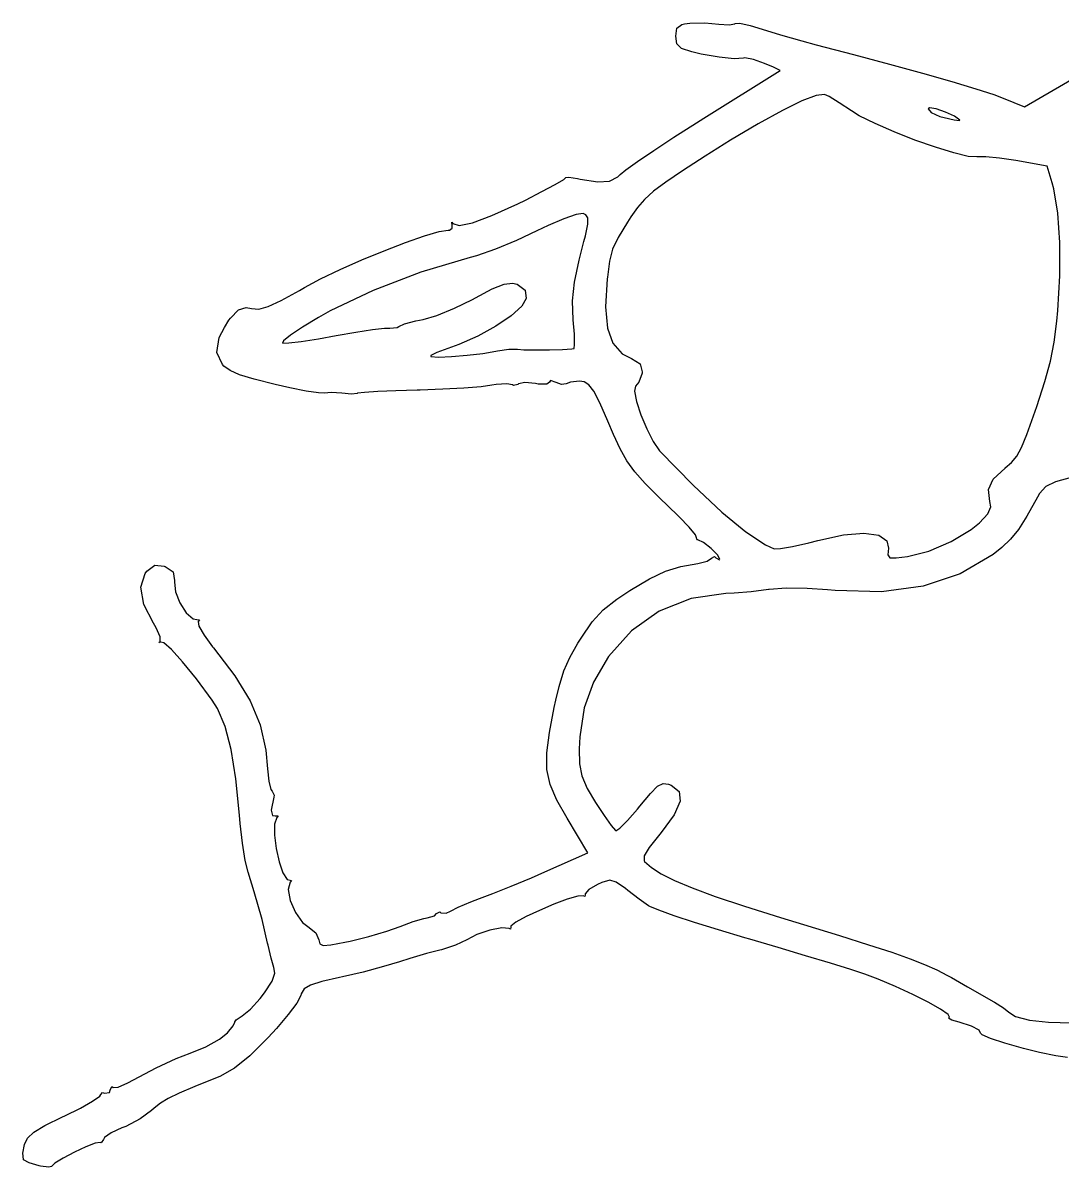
# Model space of a CAD drawing. Header units: millimetres. Extents: x 32.4 to 58, y -18 to -1.3.
# Drawn here: x 49.72 to 54.3, y -16.06 to -11.01 of the extents above; entities that cross this region are included whole.
import ezdxf

# ---------------------------------------------------------------- set-up
doc = ezdxf.new("R2010")
doc.units = ezdxf.units.MM
doc.layers.add('F.Silkscreen', color=41, linetype='CONTINUOUS', true_color=0xf2eda1)

msp = doc.modelspace()

# ---------------------------------------------------------------- linework, layer by layer
at = {"layer": 'F.Silkscreen', "linetype": 'CONTINUOUS'}
for p, q in [((52.600271, -11.070924), (52.604901, -11.03479)), ((52.604901, -11.03479), (52.626619, -11.018657)), ((52.626619, -11.018657), (52.637754, -11.016959)), ((52.637754, -11.016959), (52.662493, -11.013188)), ((52.662493, -11.013188), (52.727599, -11.01217)), ((52.727599, -11.01217), (52.789578, -11.017567)), ((52.789578, -11.017567), (52.834845, -11.021065)), ((52.834845, -11.021065), (52.861281, -11.016387)), ((52.861281, -11.016387), (52.862707, -11.014966)), ((52.862707, -11.014966), (52.883278, -11.013815)), ((52.883278, -11.013815), (52.928583, -11.023467)), ((52.928583, -11.023467), (52.981866, -11.039586)), ((52.981866, -11.039586), (53.062442, -11.065085)), ((52.604526, -11.104771), (52.600271, -11.070924)), ((52.624732, -11.125406), (52.604526, -11.104771)), ((53.062442, -11.065085), (53.15546, -11.09211)), ((53.15546, -11.09211), (53.219233, -11.109222)), ((53.219233, -11.109222), (53.384476, -11.152009)), ((52.671425, -11.140453), (52.624732, -11.125406)), ((52.711429, -11.149619), (52.671425, -11.140453)), ((52.791241, -11.163746), (52.711429, -11.149619)), ((53.384476, -11.152009), (53.542601, -11.194222)), ((52.857417, -11.170145), (52.791241, -11.163746)), ((52.898849, -11.167494), (52.857417, -11.170145)), ((52.904813, -11.16667), (52.898849, -11.167494)), ((52.942407, -11.173057), (52.904813, -11.16667)), ((52.992029, -11.191046), (52.942407, -11.173057)), ((53.030726, -11.208344), (52.992029, -11.191046)), ((53.060989, -11.221872), (53.030726, -11.208344)), ((53.542601, -11.194222), (53.688588, -11.234432)), ((52.723028, -11.433351), (53.060989, -11.221872)), ((53.688588, -11.234432), (53.817413, -11.271212)), ((54.138587, -11.383374), (54.374522, -11.246105)), ((53.817413, -11.271212), (53.924055, -11.303133)), ((53.924055, -11.303133), (54.003493, -11.328766)), ((53.156768, -11.356757), (53.070317, -11.399161)), ((53.219871, -11.332279), (53.156768, -11.356757)), ((53.25608, -11.327567), (53.219871, -11.332279)), ((53.277033, -11.337733), (53.25608, -11.327567)), ((53.320751, -11.364336), (53.277033, -11.337733)), ((54.003493, -11.328766), (54.044191, -11.343833)), ((54.044191, -11.343833), (54.138587, -11.383374)), ((53.070317, -11.399161), (52.964062, -11.457655)), ((53.374849, -11.400483), (53.320751, -11.364336)), ((53.409822, -11.42181), (53.374849, -11.400483)), ((53.719911, -11.387673), (53.713617, -11.391324)), ((53.713617, -11.391324), (53.72654, -11.407223)), ((53.74947, -11.391793), (53.719911, -11.387673)), ((53.72654, -11.407223), (53.764996, -11.42464)), ((53.790699, -11.405511), (53.74947, -11.391793)), ((53.829821, -11.423837), (53.790699, -11.405511)), ((52.591578, -11.516921), (52.69135, -11.453249)), ((52.69135, -11.453249), (52.723028, -11.433351)), ((52.964062, -11.457655), (52.841549, -11.5304)), ((53.479265, -11.456559), (53.409822, -11.42181)), ((53.563863, -11.493363), (53.479265, -11.456559)), ((53.764996, -11.42464), (53.783679, -11.430293)), ((53.783679, -11.430293), (53.828333, -11.440773)), ((53.828333, -11.440773), (53.851894, -11.443349)), ((53.853054, -11.441784), (53.829821, -11.423837)), ((53.851894, -11.443349), (53.853054, -11.441784)), ((53.655461, -11.52923), (53.563863, -11.493363)), ((52.502896, -11.574992), (52.591578, -11.516921)), ((52.841549, -11.5304), (52.73028, -11.600141)), ((53.745901, -11.561172), (53.655461, -11.52923)), ((53.827031, -11.586197), (53.745901, -11.561172)), ((52.430483, -11.623977), (52.502896, -11.574992)), ((52.73028, -11.600141), (52.630302, -11.664784)), ((53.890695, -11.601318), (53.827031, -11.586197)), ((53.928737, -11.603542), (53.890695, -11.601318)), ((53.930928, -11.603135), (53.928737, -11.603542)), ((53.967887, -11.603272), (53.930928, -11.603135)), ((54.02821, -11.609286), (53.967887, -11.603272)), ((54.099986, -11.620034), (54.02821, -11.609286)), ((52.355182, -11.680759), (52.379519, -11.660394)), ((52.379519, -11.660394), (52.430483, -11.623977)), ((52.630302, -11.664784), (52.556214, -11.714822)), ((54.238747, -11.644057), (54.099986, -11.620034)), ((54.261116, -11.718534), (54.238747, -11.644057)), ((52.068199, -11.724833), (52.10549, -11.702961)), ((52.10549, -11.702961), (52.115511, -11.694703)), ((52.115511, -11.694703), (52.128722, -11.693347)), ((52.128722, -11.693347), (52.166551, -11.699182)), ((52.166551, -11.699182), (52.177529, -11.701414)), ((52.177529, -11.701414), (52.255655, -11.713987)), ((52.255655, -11.713987), (52.308209, -11.711305)), ((52.308209, -11.711305), (52.344135, -11.69233)), ((52.344135, -11.69233), (52.355182, -11.680759)), ((52.556214, -11.714822), (52.502141, -11.755241)), ((51.93626, -11.794005), (52.009595, -11.756397)), ((52.009595, -11.756397), (52.068199, -11.724833)), ((52.502141, -11.755241), (52.4622, -11.791025)), ((54.26821, -11.745154), (54.261116, -11.718534)), ((54.285686, -11.851351), (54.26821, -11.745154)), ((51.788958, -11.862826), (51.903226, -11.810382)), ((51.903226, -11.810382), (51.93626, -11.794005)), ((52.4622, -11.791025), (52.430516, -11.82716)), ((51.702406, -11.89495), (51.788958, -11.862826)), ((52.160279, -11.857864), (52.105835, -11.876559)), ((52.190724, -11.853703), (52.160279, -11.857864)), ((52.203408, -11.858979), (52.190724, -11.853703)), ((52.211919, -11.872853), (52.203408, -11.858979)), ((52.430516, -11.82716), (52.401202, -11.868626)), ((54.29477, -11.982208), (54.285686, -11.851351)), ((51.601363, -11.927525), (51.613663, -11.918146)), ((51.61256, -11.906375), (51.611918, -11.89217)), ((51.611918, -11.89217), (51.61639, -11.896969)), ((51.613663, -11.918146), (51.61256, -11.906375)), ((51.61639, -11.896969), (51.644554, -11.906438)), ((51.644554, -11.906438), (51.702406, -11.89495)), ((52.036177, -11.90648), (51.986585, -11.930544)), ((52.105835, -11.876559), (52.036177, -11.90648)), ((52.201068, -11.951347), (52.21127, -11.901273)), ((52.21127, -11.901273), (52.211919, -11.872853)), ((52.386397, -11.891654), (52.345916, -11.958717)), ((52.401202, -11.868626), (52.386397, -11.891654)), ((51.407515, -11.981752), (51.49078, -11.952657)), ((51.49078, -11.952657), (51.555937, -11.933455)), ((51.555937, -11.933455), (51.596054, -11.926876)), ((51.596054, -11.926876), (51.601363, -11.927525)), ((51.986585, -11.930544), (51.897539, -11.972382)), ((52.194487, -11.977097), (52.201068, -11.951347)), ((52.345916, -11.958717), (52.321467, -12.011121)), ((51.214371, -12.058672), (51.313069, -12.018002)), ((51.313069, -12.018002), (51.407515, -11.981752)), ((51.803917, -12.010932), (51.721017, -12.040078)), ((51.897539, -11.972382), (51.803917, -12.010932)), ((52.180918, -12.03018), (52.194487, -11.977097)), ((52.321467, -12.011121), (52.307439, -12.064619)), ((54.295059, -12.128709), (54.29477, -11.982208)), ((51.118351, -12.101029), (51.214371, -12.058672)), ((51.692441, -12.048203), (51.474367, -12.112822)), ((51.721017, -12.040078), (51.692441, -12.048203)), ((52.152772, -12.156906), (52.173339, -12.059615)), ((52.173339, -12.059615), (52.180918, -12.03018)), ((52.307439, -12.064619), (52.298234, -12.134966)), ((51.031936, -12.142335), (51.118351, -12.101029)), ((51.474367, -12.112822), (51.264227, -12.193009)), ((50.962057, -12.179859), (51.031936, -12.142335)), ((51.790422, -12.186071), (51.842416, -12.165377)), ((51.842416, -12.165377), (51.879506, -12.160968)), ((51.879506, -12.160968), (51.900104, -12.16593)), ((51.900104, -12.16593), (51.935206, -12.191976)), ((52.144824, -12.239321), (52.152772, -12.156906)), ((52.29759, -12.14128), (52.29041, -12.265341)), ((52.298234, -12.134966), (52.29759, -12.14128)), ((54.286154, -12.281832), (54.295059, -12.128709)), ((50.858585, -12.237653), (50.939265, -12.193115)), ((50.939265, -12.193115), (50.962057, -12.179859)), ((51.264227, -12.193009), (51.074682, -12.283762)), ((51.715672, -12.22559), (51.790422, -12.186071)), ((51.935206, -12.191976), (51.940425, -12.228605)), ((50.670146, -12.278219), (50.704852, -12.268976)), ((50.704852, -12.268976), (50.72835, -12.273236)), ((50.759498, -12.275168), (50.800786, -12.264155)), ((50.800786, -12.264155), (50.858585, -12.237653)), ((51.546016, -12.303), (51.623727, -12.271466)), ((51.623727, -12.271466), (51.702803, -12.232669)), ((51.702803, -12.232669), (51.715672, -12.22559)), ((51.9207, -12.262711), (51.87348, -12.304927)), ((51.940425, -12.228605), (51.9207, -12.262711)), ((52.14775, -12.322257), (52.144824, -12.239321)), ((52.29041, -12.265341), (52.298177, -12.35898)), ((50.628028, -12.323761), (50.634564, -12.315109)), ((50.634564, -12.315109), (50.670146, -12.278219)), ((50.72835, -12.273236), (50.759498, -12.275168)), ((51.023074, -12.31268), (50.953255, -12.355071)), ((51.074682, -12.283762), (51.023074, -12.31268)), ((51.452613, -12.327828), (51.484815, -12.321012)), ((51.484815, -12.321012), (51.546016, -12.303)), ((51.87348, -12.304927), (51.806292, -12.350454)), ((52.147795, -12.322766), (52.14775, -12.322257)), ((52.152336, -12.385776), (52.147795, -12.322766)), ((54.281709, -12.328435), (54.286154, -12.281832)), ((50.584572, -12.400705), (50.609131, -12.357217)), ((50.609131, -12.357217), (50.628028, -12.323761)), ((50.953255, -12.355071), (50.900096, -12.390634)), ((51.18789, -12.377351), (51.261901, -12.366046)), ((51.261901, -12.366046), (51.31523, -12.359804)), ((51.31523, -12.359804), (51.338707, -12.359495)), ((51.338707, -12.359495), (51.370986, -12.356952)), ((51.370986, -12.356952), (51.378048, -12.352388)), ((51.378048, -12.352388), (51.403649, -12.341148)), ((51.403649, -12.341148), (51.452613, -12.327828)), ((51.806292, -12.350454), (51.726664, -12.394489)), ((52.298177, -12.35898), (52.322195, -12.426506)), ((54.269897, -12.420669), (54.281709, -12.328435)), ((50.575013, -12.466893), (50.584572, -12.400705)), ((50.868998, -12.41551), (50.864786, -12.42572)), ((50.900096, -12.390634), (50.868998, -12.41551)), ((50.891991, -12.425033), (50.94747, -12.418237)), ((50.94747, -12.418237), (51.022884, -12.406501)), ((51.022884, -12.406501), (51.101553, -12.392556)), ((51.101553, -12.392556), (51.18789, -12.377351)), ((51.726664, -12.394489), (51.642122, -12.432235)), ((52.15373, -12.431299), (52.152336, -12.385776)), ((54.253221, -12.504665), (54.269897, -12.420669)), ((50.599651, -12.520576), (50.575013, -12.466893)), ((50.864786, -12.42572), (50.891991, -12.425033)), ((51.546023, -12.466427), (51.519782, -12.479732)), ((51.594689, -12.449074), (51.546023, -12.466427)), ((51.642122, -12.432235), (51.594689, -12.449074)), ((51.679559, -12.479127), (51.749, -12.471136)), ((51.749, -12.471136), (51.805799, -12.46183)), ((51.805799, -12.46183), (51.813942, -12.460046)), ((51.813942, -12.460046), (51.863822, -12.451979)), ((51.863822, -12.451979), (51.900075, -12.452103)), ((51.900075, -12.452103), (51.901242, -12.452381)), ((51.901242, -12.452381), (51.929425, -12.454772)), ((51.929425, -12.454772), (51.980927, -12.455696)), ((51.980927, -12.455696), (52.042352, -12.455306)), ((52.042352, -12.455306), (52.1003, -12.453759)), ((52.1003, -12.453759), (52.141373, -12.451206)), ((52.141373, -12.451206), (52.151675, -12.44951)), ((52.151675, -12.44951), (52.15373, -12.431299)), ((52.322195, -12.426506), (52.363763, -12.472239)), ((52.363763, -12.472239), (52.403915, -12.493562)), ((50.605784, -12.526983), (50.599651, -12.520576)), ((51.519782, -12.479732), (51.519298, -12.484801)), ((51.519298, -12.484801), (51.552318, -12.487001)), ((51.552318, -12.487001), (51.609869, -12.484763)), ((51.609869, -12.484763), (51.679559, -12.479127)), ((52.403915, -12.493562), (52.442448, -12.517332)), ((52.442448, -12.517332), (52.451573, -12.55223)), ((54.228541, -12.594663), (54.253221, -12.504665)), ((50.633193, -12.547155), (50.605784, -12.526983)), ((50.675131, -12.565537), (50.633193, -12.547155)), ((50.739003, -12.58491), (50.675131, -12.565537)), ((52.450992, -12.558324), (52.437656, -12.598399)), ((52.451573, -12.55223), (52.450992, -12.558324)), ((50.832213, -12.608068), (50.739003, -12.58491)), ((50.896311, -12.622465), (50.832213, -12.608068)), ((50.969373, -12.636976), (50.896311, -12.622465)), ((51.66514, -12.62425), (51.572119, -12.629545)), ((51.740541, -12.61807), (51.66514, -12.62425)), ((51.788469, -12.611659), (51.740541, -12.61807)), ((51.807546, -12.608265), (51.788469, -12.611659)), ((51.854121, -12.604643), (51.807546, -12.608265)), ((51.879057, -12.609937), (51.854121, -12.604643)), ((51.88344, -12.613357), (51.879057, -12.609937)), ((51.903121, -12.607791), (51.88344, -12.613357)), ((51.905418, -12.605563), (51.903121, -12.607791)), ((51.934394, -12.599994), (51.905418, -12.605563)), ((51.981079, -12.604408), (51.934394, -12.599994)), ((51.993348, -12.606443), (51.981079, -12.604408)), ((52.03044, -12.607392), (51.993348, -12.606443)), ((52.042522, -12.598172), (52.03044, -12.607392)), ((52.047054, -12.590671), (52.042522, -12.598172)), ((52.072176, -12.599236), (52.047054, -12.590671)), ((52.095642, -12.608713), (52.072176, -12.599236)), ((52.116852, -12.606019), (52.095642, -12.608713)), ((52.135347, -12.597438), (52.116852, -12.606019)), ((52.175361, -12.593601), (52.135347, -12.597438)), ((52.196237, -12.59641), (52.175361, -12.593601)), ((52.217037, -12.609221), (52.196237, -12.59641)), ((52.238253, -12.638208), (52.217037, -12.609221)), ((52.421969, -12.616222), (52.417635, -12.638271)), ((52.437656, -12.598399), (52.421969, -12.616222)), ((54.192709, -12.704901), (54.228541, -12.594663)), ((51.023233, -12.64541), (50.969373, -12.636976)), ((51.04939, -12.646276), (51.023233, -12.64541)), ((51.079523, -12.643262), (51.04939, -12.646276)), ((51.126473, -12.647029), (51.079523, -12.643262)), ((51.168583, -12.650761), (51.126473, -12.647029)), ((51.193683, -12.647716), (51.168583, -12.650761)), ((51.196037, -12.646917), (51.193683, -12.647716)), ((51.226415, -12.643485), (51.196037, -12.646917)), ((51.285058, -12.639871), (51.226415, -12.643485)), ((51.364755, -12.63646), (51.285058, -12.639871)), ((51.458291, -12.633634), (51.364755, -12.63646)), ((51.471329, -12.633298), (51.458291, -12.633634)), ((51.572119, -12.629545), (51.471329, -12.633298)), ((52.264262, -12.689572), (52.238253, -12.638208)), ((52.417635, -12.638271), (52.42704, -12.683524)), ((52.299439, -12.769517), (52.264262, -12.689572)), ((52.42704, -12.683524), (52.446488, -12.742184)), ((54.178274, -12.747163), (54.192709, -12.704901)), ((52.324986, -12.828503), (52.299439, -12.769517)), ((52.446488, -12.742184), (52.472279, -12.804455)), ((54.148888, -12.829548), (54.178274, -12.747163)), ((52.472279, -12.804455), (52.500715, -12.860538)), ((52.355009, -12.892706), (52.324986, -12.828503)), ((52.500715, -12.860538), (52.5281, -12.900635)), ((54.125445, -12.886461), (54.148888, -12.829548)), ((52.384624, -12.945212), (52.355009, -12.892706)), ((52.5281, -12.900635), (52.530175, -12.902901)), ((52.530175, -12.902901), (52.676476, -13.052739)), ((54.081617, -12.952776), (54.104253, -12.925128)), ((54.104253, -12.925128), (54.125445, -12.886461)), ((52.419358, -12.993466), (52.384624, -12.945212)), ((54.001161, -13.026107), (54.052901, -12.977365)), ((54.052901, -12.977365), (54.053846, -12.976635)), ((54.053846, -12.976635), (54.081617, -12.952776)), ((52.464739, -13.044914), (52.419358, -12.993466)), ((53.980424, -13.072123), (54.001161, -13.026107)), ((54.344965, -13.019288), (54.276097, -13.038133)), ((52.526294, -13.107002), (52.464739, -13.044914)), ((52.676476, -13.052739), (52.802812, -13.17135)), ((53.986462, -13.124713), (53.980424, -13.072123)), ((54.233268, -13.059165), (54.205426, -13.088763)), ((54.276097, -13.038133), (54.233268, -13.059165)), ((52.609552, -13.187172), (52.526294, -13.107002)), ((53.989898, -13.148037), (53.986462, -13.124713)), ((54.195362, -13.105613), (54.148772, -13.189111)), ((54.205426, -13.088763), (54.195362, -13.105613)), ((52.802812, -13.17135), (52.909395, -13.258914)), ((53.940467, -13.218387), (53.977613, -13.17852)), ((53.977613, -13.17852), (53.989898, -13.148037)), ((52.615165, -13.192573), (52.609552, -13.187172)), ((52.659137, -13.237951), (52.615165, -13.192573)), ((53.903353, -13.248656), (53.940467, -13.218387)), ((54.148772, -13.189111), (54.111778, -13.247978)), ((52.687154, -13.272458), (52.659137, -13.237951)), ((52.693366, -13.28899), (52.687154, -13.272458)), ((52.909395, -13.258914), (52.99643, -13.315608)), ((53.226246, -13.296606), (53.339749, -13.271994)), ((53.339749, -13.271994), (53.430451, -13.264259)), ((53.430451, -13.264259), (53.495447, -13.273084)), ((53.495447, -13.273084), (53.531837, -13.298155)), ((53.815098, -13.301604), (53.903353, -13.248656)), ((54.111778, -13.247978), (54.077511, -13.29108)), ((52.690809, -13.291133), (52.693366, -13.28899)), ((52.694373, -13.293488), (52.690809, -13.291133)), ((52.697522, -13.293248), (52.694373, -13.293488)), ((52.722279, -13.305772), (52.697522, -13.293248)), ((52.75553, -13.331814), (52.722279, -13.305772)), ((52.784036, -13.360051), (52.75553, -13.331814)), ((52.99643, -13.315608), (53.034785, -13.333231)), ((53.034785, -13.333231), (53.06188, -13.332369)), ((53.06188, -13.332369), (53.115545, -13.322981)), ((53.115545, -13.322981), (53.186477, -13.306845)), ((53.186477, -13.306845), (53.226246, -13.296606)), ((53.531837, -13.298155), (53.538318, -13.330471)), ((53.538318, -13.330471), (53.536, -13.359528)), ((53.7159, -13.343792), (53.815098, -13.301604)), ((54.039098, -13.327282), (53.999753, -13.357989)), ((54.077511, -13.29108), (54.039098, -13.327282)), ((52.73814, -13.388379), (52.757253, -13.37416)), ((52.757253, -13.37416), (52.770845, -13.368028)), ((52.770845, -13.368028), (52.776937, -13.372804)), ((52.776937, -13.372804), (52.792647, -13.381533)), ((52.794558, -13.379161), (52.784036, -13.360051)), ((52.792647, -13.381533), (52.794558, -13.379161)), ((53.536, -13.359528), (53.544398, -13.372566)), ((53.544398, -13.372566), (53.572562, -13.373513)), ((53.572562, -13.373513), (53.622866, -13.367207)), ((53.622866, -13.367207), (53.7159, -13.343792)), ((53.999753, -13.357989), (53.855374, -13.443412)), ((50.258838, -13.441957), (50.26609, -13.432088)), ((50.26609, -13.432088), (50.300529, -13.404966)), ((50.300529, -13.404966), (50.342189, -13.409349)), ((50.342189, -13.409349), (50.346866, -13.411129)), ((50.346866, -13.411129), (50.381992, -13.434525)), ((52.484542, -13.466333), (52.555241, -13.432696)), ((52.555241, -13.432696), (52.62229, -13.411816)), ((52.62229, -13.411816), (52.697541, -13.398714)), ((52.697541, -13.398714), (52.73814, -13.388379)), ((50.239975, -13.503486), (50.258838, -13.441957)), ((50.381992, -13.434525), (50.388256, -13.472972)), ((50.388256, -13.472972), (50.387292, -13.480499)), ((50.387292, -13.480499), (50.391913, -13.523348)), ((52.397308, -13.517836), (52.484542, -13.466333)), ((53.855374, -13.443412), (53.691995, -13.49838)), ((50.252183, -13.578621), (50.239975, -13.503486)), ((50.391913, -13.523348), (50.411811, -13.572253)), ((52.339752, -13.555328), (52.397308, -13.517836)), ((52.821438, -13.531207), (52.668079, -13.55311)), ((52.857672, -13.529337), (52.821438, -13.531207)), ((52.933177, -13.522677), (52.857672, -13.529337)), ((53.00977, -13.513367), (52.933177, -13.522677)), ((53.011432, -13.513133), (53.00977, -13.513367)), ((53.08752, -13.507702), (53.011432, -13.513133)), ((53.180225, -13.508176), (53.08752, -13.507702)), ((53.269862, -13.514473), (53.180225, -13.508176)), ((53.303619, -13.517947), (53.269862, -13.514473)), ((53.508462, -13.523143), (53.303619, -13.517947)), ((53.691995, -13.49838), (53.508462, -13.523143)), ((50.294846, -13.662393), (50.252183, -13.578621)), ((50.411811, -13.572253), (50.440058, -13.615735)), ((52.279255, -13.603058), (52.339752, -13.555328)), ((52.668079, -13.55311), (52.527369, -13.608589)), ((50.440058, -13.615735), (50.469718, -13.642324)), ((52.230898, -13.656293), (52.279255, -13.603058)), ((52.527369, -13.608589), (52.404033, -13.695108)), ((50.307084, -13.682226), (50.294846, -13.662393)), ((50.324661, -13.721516), (50.307084, -13.682226)), ((50.469718, -13.642324), (50.486685, -13.645048)), ((50.486685, -13.645048), (50.497771, -13.647434)), ((50.497771, -13.647434), (50.4928, -13.653706)), ((50.4928, -13.653706), (50.495616, -13.674525)), ((50.495616, -13.674525), (50.518375, -13.714873)), ((52.181984, -13.727386), (52.230898, -13.656293)), ((50.324108, -13.742599), (50.324661, -13.721516)), ((50.518375, -13.714873), (50.556265, -13.766352)), ((52.167977, -13.749732), (52.181984, -13.727386)), ((52.404033, -13.695108), (52.303809, -13.808679)), ((50.319116, -13.746772), (50.324108, -13.742599)), ((50.327473, -13.745735), (50.319116, -13.746772)), ((50.340514, -13.749005), (50.327473, -13.745735)), ((50.374639, -13.777779), (50.340514, -13.749005)), ((50.423769, -13.831888), (50.374639, -13.777779)), ((50.556265, -13.766352), (50.559879, -13.770789)), ((50.559879, -13.770789), (50.653933, -13.894044)), ((52.132138, -13.812471), (52.167977, -13.749732)), ((50.484748, -13.907775), (50.423769, -13.831888)), ((52.106334, -13.871692), (52.132138, -13.812471)), ((52.303809, -13.808679), (52.237068, -13.92144)), ((52.085371, -13.940871), (52.106334, -13.871692)), ((50.554425, -14.001884), (50.484748, -13.907775)), ((50.653933, -13.894044), (50.7212, -14.004564)), ((52.237068, -13.92144), (52.196156, -14.035163)), ((52.071367, -14.001726), (52.085371, -13.940871)), ((50.577366, -14.038392), (50.554425, -14.001884)), ((50.611744, -14.117779), (50.577366, -14.038392)), ((50.7212, -14.004564), (50.765531, -14.110938)), ((52.042258, -14.143652), (52.064059, -14.033484)), ((52.064059, -14.033484), (52.071367, -14.001726)), ((52.196156, -14.035163), (52.176596, -14.163899)), ((50.638645, -14.219524), (50.611744, -14.117779)), ((50.765531, -14.110938), (50.790773, -14.221755)), ((52.030487, -14.234012), (52.042258, -14.143652)), ((52.176596, -14.163899), (52.173939, -14.215928)), ((50.659231, -14.348544), (50.638645, -14.219524)), ((50.790773, -14.221755), (50.799019, -14.304366)), ((52.031328, -14.307424), (52.030487, -14.234012)), ((52.173939, -14.215928), (52.174828, -14.282003)), ((52.174828, -14.282003), (52.185241, -14.335393)), ((50.799019, -14.304366), (50.804802, -14.359167)), ((52.045907, -14.373585), (52.031328, -14.307424)), ((52.185241, -14.335393), (52.209684, -14.390892)), ((50.674663, -14.509758), (50.659231, -14.348544)), ((50.804802, -14.359167), (50.813476, -14.395481)), ((52.075346, -14.442189), (52.045907, -14.373585)), ((52.209684, -14.390892), (52.245984, -14.452595)), ((52.487785, -14.413202), (52.519575, -14.381471)), ((52.519575, -14.381471), (52.543845, -14.369485)), ((52.543845, -14.369485), (52.568082, -14.372227)), ((52.568082, -14.372227), (52.579934, -14.376514)), ((52.579934, -14.376514), (52.615394, -14.404003)), ((50.813476, -14.395481), (50.819211, -14.403581)), ((50.826912, -14.429797), (50.814284, -14.486384)), ((50.819211, -14.403581), (50.828415, -14.421295)), ((50.828415, -14.421295), (50.826912, -14.429797)), ((52.120769, -14.522935), (52.075346, -14.442189)), ((52.440992, -14.469702), (52.487785, -14.413202)), ((52.615394, -14.404003), (52.620019, -14.447202)), ((50.814284, -14.486384), (50.820995, -14.511295)), ((52.245984, -14.452595), (52.283779, -14.511082)), ((52.387659, -14.532152), (52.43105, -14.481923)), ((52.43105, -14.481923), (52.440992, -14.469702)), ((52.620019, -14.447202), (52.593513, -14.507379)), ((50.677698, -14.545759), (50.674663, -14.509758)), ((50.820995, -14.511295), (50.8325, -14.511563)), ((50.840154, -14.519914), (50.829601, -14.54857)), ((50.8325, -14.511563), (50.845578, -14.512777)), ((50.845578, -14.512777), (50.840154, -14.519914)), ((52.211831, -14.675377), (52.120769, -14.522935)), ((52.283779, -14.511082), (52.315151, -14.555321)), ((52.353785, -14.566518), (52.387659, -14.532152)), ((52.593513, -14.507379), (52.535577, -14.585799)), ((50.687746, -14.632785), (50.677698, -14.545759)), ((50.829601, -14.54857), (50.829012, -14.597314)), ((52.315151, -14.555321), (52.334277, -14.577202)), ((52.334277, -14.577202), (52.336059, -14.578166)), ((52.336059, -14.578166), (52.353785, -14.566518)), ((52.529102, -14.593455), (52.48265, -14.651423)), ((52.535577, -14.585799), (52.529102, -14.593455)), ((50.700023, -14.7091), (50.687746, -14.632785)), ((50.829012, -14.597314), (50.836298, -14.656165)), ((50.836298, -14.656165), (50.849368, -14.715142)), ((52.021953, -14.759698), (52.211831, -14.675377)), ((52.460695, -14.688849), (52.460467, -14.710679)), ((52.48265, -14.651423), (52.460695, -14.688849)), ((50.712528, -14.761417), (50.700023, -14.7091)), ((50.849368, -14.715142), (50.866137, -14.764267)), ((52.460467, -14.710679), (52.462178, -14.712963)), ((52.462178, -14.712963), (52.492327, -14.740683)), ((52.492327, -14.740683), (52.534997, -14.768569)), ((50.739995, -14.847816), (50.712528, -14.761417)), ((50.866137, -14.764267), (50.884515, -14.793558)), ((50.884515, -14.793558), (50.898045, -14.796533)), ((50.898045, -14.796533), (50.904739, -14.797661)), ((51.873927, -14.823013), (51.963852, -14.785088)), ((51.963852, -14.785088), (52.021953, -14.759698)), ((52.308511, -14.79573), (52.274333, -14.805799)), ((52.337575, -14.804107), (52.308511, -14.79573)), ((52.534997, -14.768569), (52.59379, -14.798052)), ((50.774613, -14.970096), (50.739995, -14.847816)), ((50.898075, -14.805548), (50.889212, -14.837819)), ((50.889212, -14.837819), (50.898855, -14.886428)), ((50.904739, -14.797661), (50.898075, -14.805548)), ((51.793217, -14.85555), (51.873927, -14.823013)), ((52.215988, -14.837658), (52.200113, -14.856939)), ((52.254178, -14.815), (52.215988, -14.837658)), ((52.274333, -14.805799), (52.254178, -14.815)), ((52.37858, -14.833458), (52.337575, -14.804107)), ((52.388491, -14.841094), (52.37858, -14.833458)), ((52.438791, -14.879296), (52.388491, -14.841094)), ((52.59379, -14.798052), (52.672298, -14.830563)), ((52.672298, -14.830563), (52.774123, -14.867524)), ((50.898855, -14.886428), (50.92193, -14.938781)), ((51.640246, -14.9146), (51.695237, -14.891763)), ((51.695237, -14.891763), (51.734087, -14.877634)), ((51.734087, -14.877634), (51.793217, -14.85555)), ((52.121156, -14.879787), (52.06172, -14.902162)), ((52.167451, -14.865997), (52.121156, -14.879787)), ((52.191603, -14.864697), (52.167451, -14.865997)), ((52.198184, -14.867911), (52.191603, -14.864697)), ((52.200751, -14.860169), (52.198184, -14.867911)), ((52.200113, -14.856939), (52.200751, -14.860169)), ((52.479297, -14.90931), (52.438791, -14.879296)), ((52.774123, -14.867524), (52.902858, -14.91037)), ((50.92193, -14.938781), (50.95336, -14.98228)), ((51.535214, -14.953778), (51.54464, -14.943297)), ((51.54464, -14.943297), (51.558196, -14.935968)), ((51.558196, -14.935968), (51.562766, -14.939582)), ((51.562766, -14.939582), (51.586633, -14.942058)), ((51.586633, -14.942058), (51.606103, -14.932497)), ((51.606103, -14.932497), (51.640246, -14.9146)), ((51.998141, -14.929215), (51.939418, -14.957041)), ((52.06172, -14.902162), (51.998141, -14.929215)), ((52.485253, -14.91275), (52.479297, -14.90931)), ((52.524916, -14.929108), (52.485253, -14.91275)), ((52.592647, -14.952982), (52.524916, -14.929108)), ((52.902858, -14.91037), (53.062102, -14.960529)), ((50.799065, -15.074332), (50.774613, -14.970096)), ((50.95336, -14.98228), (50.976495, -15.000164)), ((51.383429, -15.000021), (51.440475, -14.978232)), ((51.440475, -14.978232), (51.488833, -14.964751)), ((51.488833, -14.964751), (51.502446, -14.962877)), ((51.502446, -14.962877), (51.535214, -14.953778)), ((51.872544, -14.999397), (51.872008, -15.003385)), ((51.894553, -14.981739), (51.872544, -14.999397)), ((51.939418, -14.957041), (51.894553, -14.981739)), ((52.682546, -14.982417), (52.592647, -14.952982)), ((52.788718, -15.015467), (52.682546, -14.982417)), ((53.062102, -14.960529), (53.164267, -14.991832)), ((53.164267, -14.991832), (53.323086, -15.04051)), ((50.976495, -15.000164), (51.011887, -15.028914)), ((51.011887, -15.028914), (51.025329, -15.059671)), ((51.163469, -15.064885), (51.245113, -15.045001)), ((51.245113, -15.045001), (51.324711, -15.021471)), ((51.324711, -15.021471), (51.383429, -15.000021)), ((51.7226, -15.035956), (51.677873, -15.058801)), ((51.779969, -15.016448), (51.7226, -15.035956)), ((51.832076, -15.006532), (51.779969, -15.016448)), ((51.864919, -15.009874), (51.832076, -15.006532)), ((51.870228, -15.012364), (51.864919, -15.009874)), ((51.872008, -15.003385), (51.870228, -15.012364)), ((52.905259, -15.050177), (52.788718, -15.015467)), ((53.323086, -15.04051), (53.450954, -15.080698)), ((50.800905, -15.083325), (50.799065, -15.074332)), ((50.81427, -15.139566), (50.800905, -15.083325)), ((51.025329, -15.059671), (51.028643, -15.076557)), ((51.028643, -15.076557), (51.04379, -15.083718)), ((51.04379, -15.083718), (51.078188, -15.081431)), ((51.078188, -15.081431), (51.139251, -15.069978)), ((51.139251, -15.069978), (51.163469, -15.064885)), ((51.627381, -15.083239), (51.56613, -15.102813)), ((51.677873, -15.058801), (51.627381, -15.083239)), ((52.926685, -15.056429), (52.905259, -15.050177)), ((53.051769, -15.093315), (52.926685, -15.056429)), ((53.17306, -15.129671), (53.051769, -15.093315)), ((53.450954, -15.080698), (53.552804, -15.114172)), ((50.826968, -15.181254), (50.81427, -15.139566)), ((51.426728, -15.141179), (51.381384, -15.155987)), ((51.500443, -15.119322), (51.426728, -15.141179)), ((51.559456, -15.104322), (51.500443, -15.119322)), ((51.56613, -15.102813), (51.559456, -15.104322)), ((53.282536, -15.163057), (53.17306, -15.129671)), ((53.552804, -15.114172), (53.633575, -15.142705)), ((53.633575, -15.142705), (53.698199, -15.168073)), ((50.830994, -15.207044), (50.826968, -15.181254)), ((51.220357, -15.201462), (51.129231, -15.222797)), ((51.310332, -15.177638), (51.220357, -15.201462)), ((51.381384, -15.155987), (51.310332, -15.177638)), ((53.372177, -15.19103), (53.282536, -15.163057)), ((53.43396, -15.211147), (53.372177, -15.19103)), ((53.698199, -15.168073), (53.751611, -15.19205)), ((53.751611, -15.19205), (53.798748, -15.21641)), ((50.785091, -15.293375), (50.818807, -15.241934)), ((50.818807, -15.241934), (50.830994, -15.207044)), ((51.037764, -15.243364), (50.988414, -15.259092)), ((51.116406, -15.225527), (51.037764, -15.243364)), ((51.129231, -15.222797), (51.116406, -15.225527)), ((53.493755, -15.233284), (53.43396, -15.211147)), ((53.569827, -15.265222), (53.493755, -15.233284)), ((53.798748, -15.21641), (53.816322, -15.226299)), ((53.816322, -15.226299), (53.887154, -15.266849)), ((50.766156, -15.317899), (50.785091, -15.293375)), ((50.947163, -15.29837), (50.945046, -15.305199)), ((50.960748, -15.276249), (50.947163, -15.29837)), ((50.988414, -15.259092), (50.960748, -15.276249)), ((53.645486, -15.300197), (53.569827, -15.265222)), ((53.71392, -15.334743), (53.645486, -15.300197)), ((53.887154, -15.266849), (53.952607, -15.304148)), ((50.723172, -15.364987), (50.766156, -15.317899)), ((50.927155, -15.338237), (50.889297, -15.389558)), ((50.945046, -15.305199), (50.927155, -15.338237)), ((53.768313, -15.365396), (53.71392, -15.334743)), ((53.952607, -15.304148), (54.000335, -15.331164)), ((54.000335, -15.331164), (54.006231, -15.33447)), ((54.006231, -15.33447), (54.046291, -15.359306)), ((50.660347, -15.412223), (50.686891, -15.39473)), ((50.686891, -15.39473), (50.723172, -15.364987)), ((50.889297, -15.389558), (50.837812, -15.450962)), ((53.801852, -15.388692), (53.768313, -15.365396)), ((53.807721, -15.401169), (53.801852, -15.388692)), ((53.804011, -15.405314), (53.807721, -15.401169)), ((54.046291, -15.359306), (54.069121, -15.378004)), ((54.069121, -15.378004), (54.069925, -15.379183)), ((54.069925, -15.379183), (54.099661, -15.398422)), ((54.099661, -15.398422), (54.160113, -15.413195)), ((50.621163, -15.470547), (50.646842, -15.439027)), ((50.646842, -15.439027), (50.654489, -15.422439)), ((50.653712, -15.421896), (50.660347, -15.412223)), ((50.654489, -15.422439), (50.653712, -15.421896)), ((50.837812, -15.450962), (50.801776, -15.490551)), ((53.817716, -15.414585), (53.804011, -15.405314)), ((53.850061, -15.422572), (53.817716, -15.414585)), ((53.904444, -15.440399), (53.850061, -15.422572)), ((53.938904, -15.457793), (53.904444, -15.440399)), ((54.160113, -15.413195), (54.244846, -15.422674)), ((54.244846, -15.422674), (54.347424, -15.426028)), ((50.525901, -15.530932), (50.585961, -15.497957)), ((50.585961, -15.497957), (50.621163, -15.470547)), ((50.801776, -15.490551), (50.72091, -15.571155)), ((53.945149, -15.47108), (53.938904, -15.457793)), ((53.95205, -15.479013), (53.945149, -15.47108)), ((53.988894, -15.49473), (53.95205, -15.479013)), ((54.051347, -15.515305), (53.988894, -15.49473)), ((50.456653, -15.55988), (50.525901, -15.530932)), ((54.133604, -15.538653), (54.051347, -15.515305)), ((54.204866, -15.556495), (54.133604, -15.538653)), ((50.307722, -15.623771), (50.395913, -15.583617)), ((50.395913, -15.583617), (50.456653, -15.55988)), ((50.72091, -15.571155), (50.652273, -15.626405)), ((54.27707, -15.571774), (54.204866, -15.556495)), ((54.328783, -15.579403), (54.27707, -15.571774)), ((50.23258, -15.663822), (50.307722, -15.623771)), ((50.652273, -15.626405), (50.588043, -15.662433)), ((50.139444, -15.709124), (50.182467, -15.691154)), ((50.182467, -15.691154), (50.23258, -15.663822)), ((50.575909, -15.667524), (50.478184, -15.707017)), ((50.588043, -15.662433), (50.575909, -15.667524)), ((50.026838, -15.772015), (50.057816, -15.750092)), ((50.057816, -15.750092), (50.062484, -15.742495)), ((50.062484, -15.742495), (50.06997, -15.73293)), ((50.06997, -15.73293), (50.079717, -15.736153)), ((50.079717, -15.736153), (50.100578, -15.7325)), ((50.100578, -15.7325), (50.103707, -15.722302)), ((50.103707, -15.722302), (50.111968, -15.707354)), ((50.111968, -15.707354), (50.118073, -15.710823)), ((50.118073, -15.710823), (50.139444, -15.709124)), ((50.408478, -15.736726), (50.359908, -15.760114)), ((50.478184, -15.707017), (50.408478, -15.736726)), ((49.903555, -15.83624), (49.973058, -15.802121)), ((49.973058, -15.802121), (50.026838, -15.772015)), ((50.298667, -15.801757), (50.286269, -15.813191)), ((50.325599, -15.780637), (50.298667, -15.801757)), ((50.359908, -15.760114), (50.325599, -15.780637)), ((49.816157, -15.87894), (49.893112, -15.841094)), ((49.893112, -15.841094), (49.903555, -15.83624)), ((50.236217, -15.849977), (50.173123, -15.882814)), ((50.286269, -15.813191), (50.236217, -15.849977)), ((49.76694, -15.908763), (49.816157, -15.87894)), ((50.156262, -15.889458), (50.107997, -15.911091)), ((50.173123, -15.882814), (50.156262, -15.889458)), ((49.725776, -15.962804), (49.738974, -15.935179)), ((49.738974, -15.935179), (49.76694, -15.908763)), ((50.038504, -15.956937), (49.997274, -15.97316)), ((50.059711, -15.953464), (50.038504, -15.956937)), ((50.065003, -15.955085), (50.059711, -15.953464)), ((50.074775, -15.940224), (50.065003, -15.955085)), ((50.078713, -15.93244), (50.074775, -15.940224)), ((50.107997, -15.911091), (50.078713, -15.93244)), ((49.719027, -16.001024), (49.725776, -15.962804)), ((49.721286, -16.028987), (49.719027, -16.001024)), ((49.946698, -15.996817), (49.89745, -16.022592)), ((49.997274, -15.97316), (49.946698, -15.996817)), ((49.721804, -16.029772), (49.721286, -16.028987)), ((49.746491, -16.043983), (49.721804, -16.029772)), ((49.790512, -16.056513), (49.746491, -16.043983)), ((49.796517, -16.057657), (49.790512, -16.056513)), ((49.833388, -16.062522), (49.796517, -16.057657)), ((49.845845, -16.059977), (49.833388, -16.062522)), ((49.860204, -16.045167), (49.845635, -16.059228)), ((49.845635, -16.059228), (49.845845, -16.059977)), ((49.89745, -16.022592), (49.860204, -16.045167))]:
    msp.add_line(p, q, dxfattribs=at)

doc.saveas('drawing.dxf')
